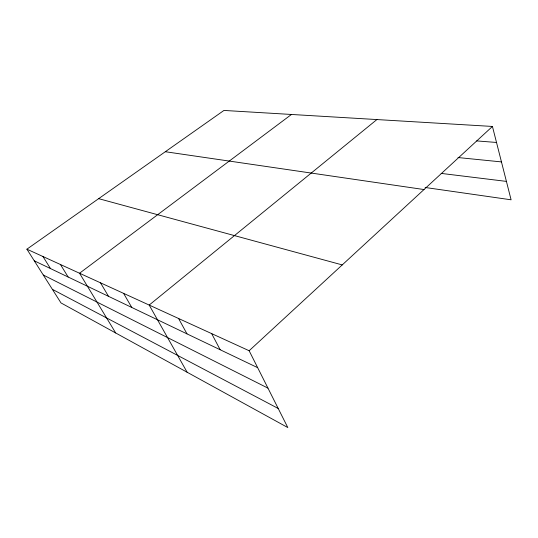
<?xml version="1.0" encoding="UTF-8"?>
<svg xmlns="http://www.w3.org/2000/svg" width="538" height="538" viewBox="0 0 538 538"><rect width="100%" height="100%" fill="white"/><g stroke="black" fill="none" stroke-linecap="round" stroke-linejoin="round"><path stroke-width="0.81" d="M492.438 126.45L223.949 110.438L26.9 249.181L249.141 350.742L492.438 126.45L511.1 199.806L425.128 187.48M376.903 119.564L149.181 305.066L187.13 372.235M291.462 114.466L79.543 273.237L115.704 332.988M476.688 140.909L496.513 142.462M457.993 157.54L501.463 161.911M441.16 173.397L506.419 181.4M165.321 151.723L424.005 189.544M98.662 198.656L342.242 264.918M34.277 260.816L257.668 367.683M43.289 275.019L267.964 388.133M52.374 289.336L278.207 408.476M26.9 249.181L60.996 302.928L287.817 427.562L249.141 350.742M42.959 256.518L50.498 268.57M60.444 264.508L68.144 277.016M100.498 282.813L108.515 296.33M123.599 293.371L131.763 307.447M178.589 318.503L187.002 333.876M211.669 333.621L220.163 349.74"/></g></svg>
